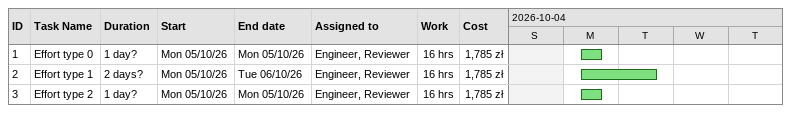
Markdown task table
| ID | Task | Duration | Start | Finish | Resources | Work (h) | Cost (zł) |
|---|---|---|---|---|---|---|---|
| 1 | Effort type 0 | 1d? | 2026-10-05 | 2026-10-05 | Engineer, Reviewer | 16 | 1785 |
| 2 | Effort type 1 | 2d? | 2026-10-05 | 2026-10-06 | Engineer, Reviewer | 16 | 1785 |
| 3 | Effort type 2 | 1d? | 2026-10-05 | 2026-10-05 | Engineer, Reviewer | 16 | 1785 |
